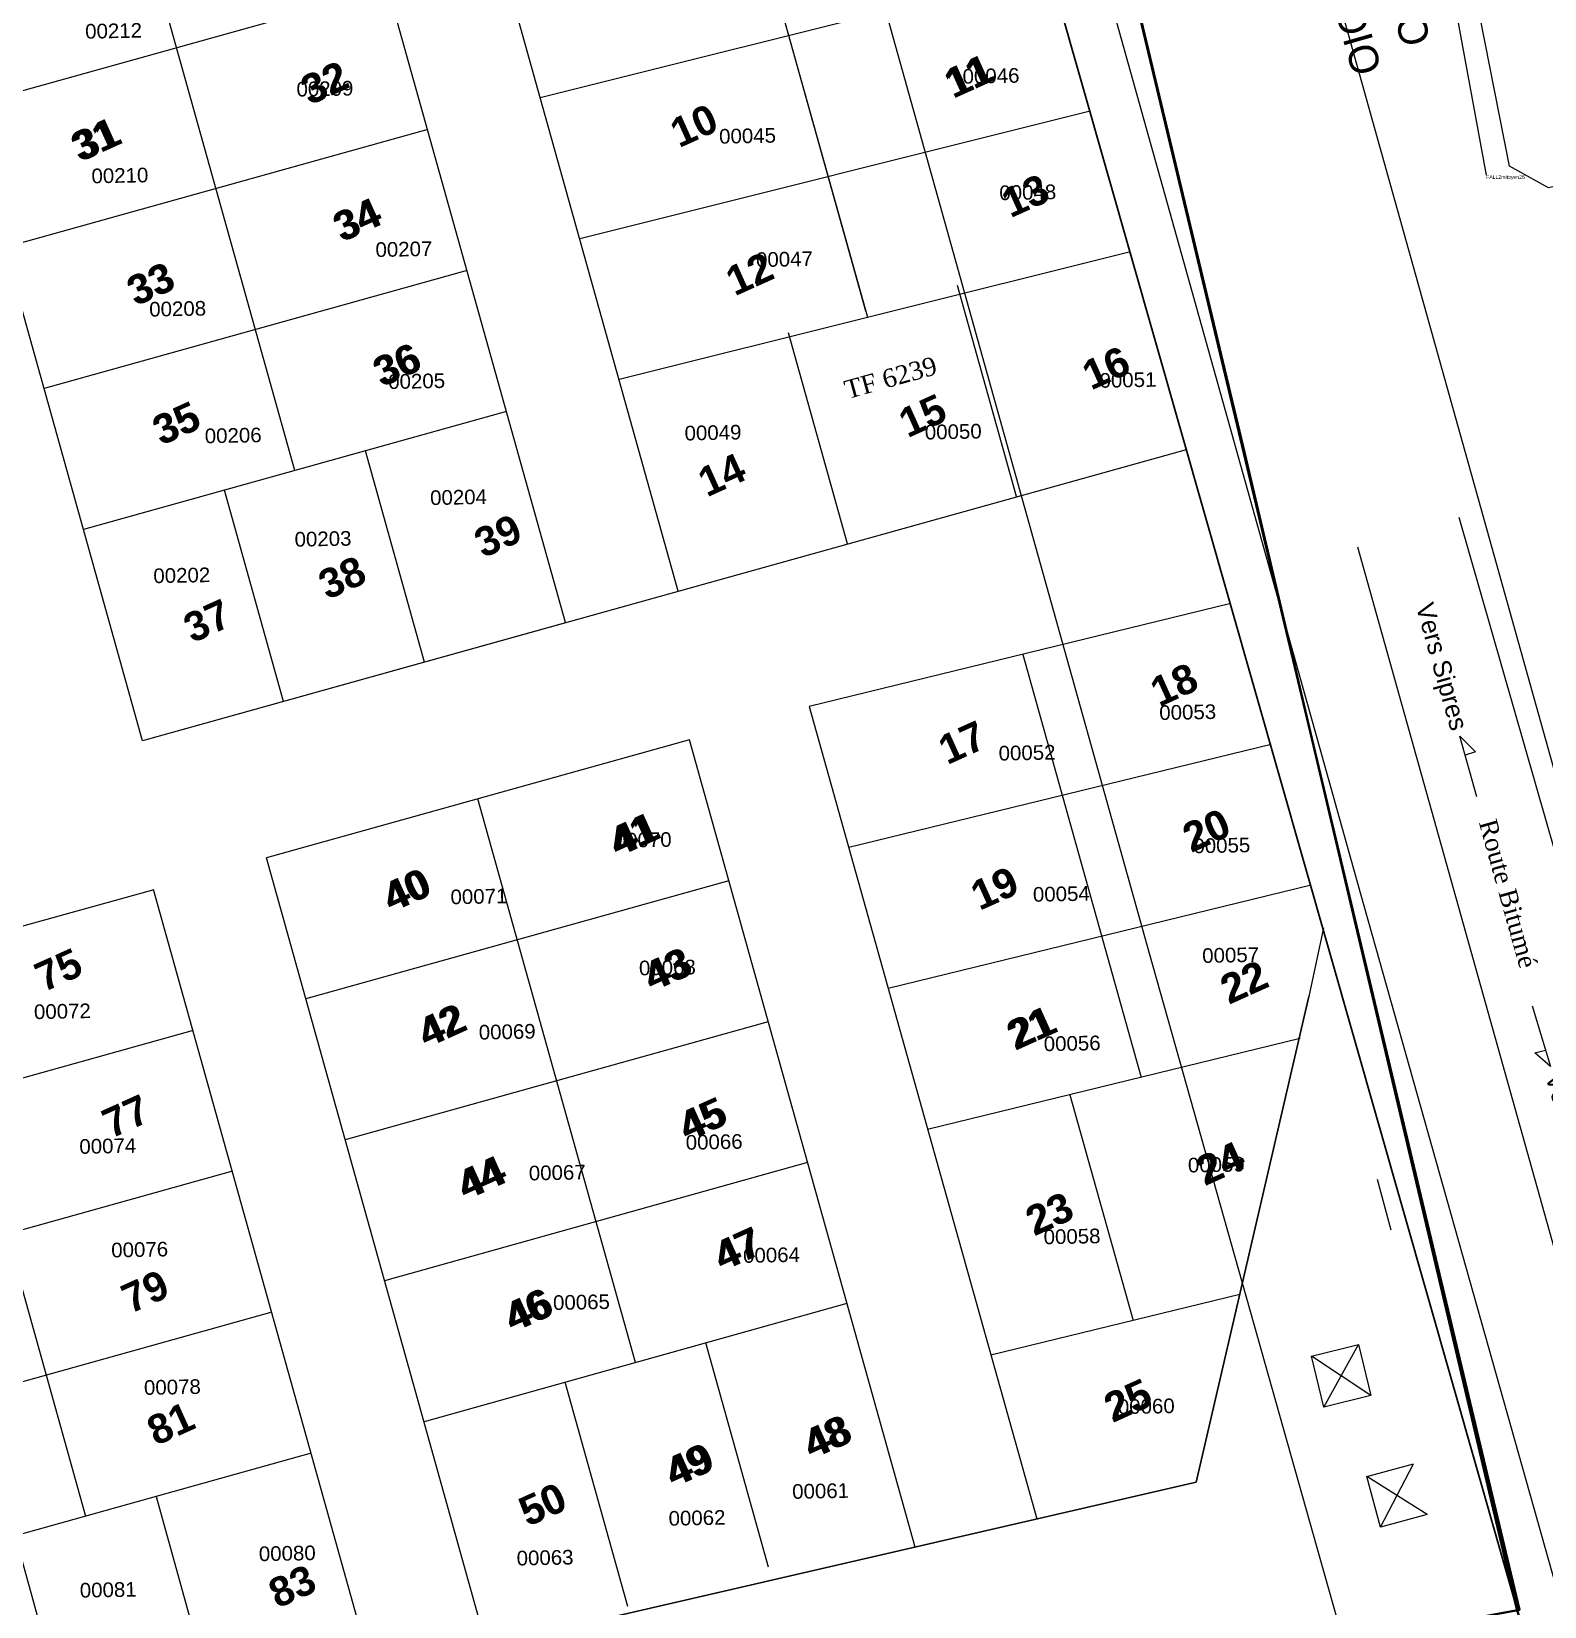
# Model space of a CAD drawing. Header units: metres. Extents: x 251686 to 255059, y 1627526 to 1631912.
# Drawn here: x 253685.1 to 253788.4, y 1630083.3 to 1630190.9 of the extents above; entities that cross this region are included whole.
import ezdxf
from ezdxf.enums import TextEntityAlignment as Align

# ---------------------------------------------------------------- set-up
doc = ezdxf.new("R2010")
doc.units = ezdxf.units.M
doc.header["$MEASUREMENT"] = 0
for name, color, linetype in [('A_revoir_niveau_0', 7, 'Continuous'), ('limites_parcelles', 7, 'Continuous'), ('limites_sections', 7, 'Continuous'), ('limites_tf', 7, 'Continuous'), ('numero_lot', 7, 'Continuous'), ('numero_parcelle', 7, 'Continuous')]:
    doc.layers.add(name, color=color, linetype=linetype)
for name, color, linetype, lineweight in [('CABA', 7, 'Continuous', 0), ('etats des lieux', 30, 'Continuous', 0), ('Numero_TF', 7, 'Continuous', 0), ('TOUS', 7, 'Continuous', 0)]:
    doc.layers.add(name, color=color, linetype=linetype, lineweight=lineweight)
doc.layers.add('Lignes HT Vectorisées', color=6, linetype='Continuous', lineweight=0, true_color=0xff00ff)
doc.styles.add('Style-Arial', font='arial.ttf')
doc.styles.add('Style-FANCY', font='times.ttf')
doc.styles.add('Style-Times New Roman', font='times.ttf')
doc.styles.add('style1', font='')
doc.styles.get('style1').set_extended_font_data('Times New Roman', bold=True)

# ---------------------------------------------------------------- blocks, each defined once
blk = doc.blocks.new('*U121')
at = {"color": 7, "linetype": 'Continuous', "lineweight": 0}
for p, q in [((13.654552, -4.876443, -0.00005), (6.83608, 29.612147, -0.00005)), ((-3.110387, -27.47385, -0.00005), (-17.582436, 27.084875, -0.00005)), ((-24.569005, 25.231643, -0.00005), (-10.3778, -29.612114, -0.00005)), ((-7.637738, 25.29849, -0.00005), (1.850218, -6.536892, -0.00005)), ((16.607839, 17.529216, -0.00005), (-4.439876, 14.568554, -0.00005)), ((-16.751395, 7.995544, -0.00005), (-17.829571, 12.161798, -0.00005)), ((-17.829571, 12.161798, -0.00005), (-16.790145, 11.063447, -0.00005)), ((-16.790145, 11.063447, -0.00005), (-17.491376, 10.854957, -0.00005)), ((13.654552, -4.876443, -0.00005), (19.65446, -4.129586, -0.00005)), ((13.654552, -4.876443, -0.00005), (19.65446, -4.129586, -0.00005)), ((1.850218, -6.536892, -0.00005), (13.654552, -4.876443, -0.00005)), ((-13.262905, -6.37611, -0.00005), (-12.096502, -10.53527, -0.00005)), ((-13.144445, -9.593813, -0.00005), (-12.408594, -9.422412, -0.00005)), ((-12.096502, -10.53527, -0.00005), (-13.144445, -9.593813, -0.00005)), ((6.846098, -12.807626, -0.00005), (20.496953, -10.897787, -0.00005)), ((6.846098, -12.807626, -0.00005), (4.386668, -16.253464, -0.00005)), ((4.386668, -16.253464, -0.00005), (6.61972, -24.985584, -0.00005))]:
    blk.add_line(p, q, dxfattribs=at)
at = {"color": 1, "linetype": 'Continuous', "lineweight": 30}
for p, q in [((-4.439876, 14.568554, -0.00005), (9.424664, 16.5188, -0.00005)), ((9.424664, 16.5188, -0.00005), (13.654552, -4.876443, -0.00005)), ((-4.439876, 14.568554, -0.00005), (1.850218, -6.536892, -0.00005)), ((1.850218, -6.536892, -0.00005), (13.654552, -4.876443, -0.00005))]:
    blk.add_line(p, q, dxfattribs=at)
at = {"color": 7, "linetype": 'Continuous', "lineweight": 0}
for centre in [(9.424664, 16.5188, -0.00005), (-4.439876, 14.568554, -0.00005), (13.654552, -4.876443, -0.00005), (1.874386, -6.393706, -0.00005)]:
    blk.add_circle(centre, 0.495926, dxfattribs=at)
for s, rotation, style, p in [('Vers Sipres', 284.509145, 'Style-Arial', (-20.669253, 21.114073, -0.00005)), ('14.00', 8.006938, 'Style-Times New Roman', (1.031507, 13.593755, -0.00005)), ('21.50', 281.183289, 'Style-Times New Roman', (9.432283, 8.419733, -0.00005)), ('Route Bitumé', 284.507487, 'Style-Times New Roman', (-16.655227, 6.236646, -0.00005)), ('21.50', 281.183289, 'Style-Times New Roman', (-1.133842, 5.88621, -0.00005)), ('12.00', 8.006938, 'Style-Times New Roman', (5.617016, -5.36927, -0.00005)), ('Rue non denommée', 7.964338, 'Style-Times New Roman', (2.699563, -10.600076, -0.00005)), ('Vers HLM Rufisque', 285.66573, 'Style-Arial', (-12.470414, -11.193225, -0.00005))]:
    blk.add_text(s, height=1.239816, rotation=rotation, dxfattribs=dict(at, style=style)).set_placement(p)
for s, height, style, p in [('B1', 1.239816, 'Style-Times New Roman', (9.607402, 18.776045, -0.00005)), ('B4', 1.239816, 'Style-Times New Roman', (-7.126131, 15.517593, -0.00005)), ('Pt3', 0.247963, 'Style-Arial', (-4.439876, 14.568554, -0.00005)), ('B2', 1.239816, 'Style-Times New Roman', (13.956632, -3.021136, -0.00005)), ('Pt1', 0.247963, 'Style-Arial', (13.654552, -4.876443, -0.00005)), ('B3', 1.239816, 'Style-Times New Roman', (-2.544772, -7.238757, -0.00005))]:
    blk.add_text(s, height=height, rotation=359.3981, dxfattribs=dict(at, style=style)).set_placement(p, align=Align.TOP_LEFT)
at = {"color": 7, "linetype": 'Continuous', "lineweight": 0, "char_height": 1.239816, "attachment_point": 1, "rotation": 359.39809687, "line_spacing_factor": 0.72, "style": 'Style-Arial'}
for s, insert in [('Surplus du\\P\\PTF 978/R\\P\\PLot n° 31', (-4.128707, 25.404503, -0.00005)), ('Surplus du\\P\\PTF 978/R\\P\\PLot n° 35', (16.408643, 10.497729, -0.00005)), ('Surplus du\\P\\PTF 978/R', (12.720974, -17.097827, -0.00005))]:
    blk.add_mtext(s, dxfattribs=dict(at, insert=insert))
blk = doc.blocks.new('*U127')
at = {"linetype": 'Continuous', "lineweight": 0}
h = blk.add_hatch(dxfattribs=at)
h.set_pattern_fill('CROSSHATCH', style=0, pattern_type=2)
h.set_pattern_definition([(45, (-0.1384, 1.4087), (-0.70711, 0.70711), []), (315, (-0.1384, 1.4087), (0.70711, 0.70711), [])])
h.paths.add_polyline_path([(7.27, 4.65), (7, 7.2), (4.13, 7.11), (3.62, 10.63), (-4.7, 9.97), (-4.34, 6.18), (-5.22, 6.14), (-4.94, 3.36), (-4.26, -2.17), (3.53, -1.35), (3.68, -3.71), (8.12, -2.89), (7.53, 1.66), (4.39, 1.21), (4.06, 4.32)])
h = blk.add_hatch(dxfattribs=at)
h.set_pattern_fill('CROSSHATCH', style=0, pattern_type=2)
h.set_pattern_definition([(45, (-9.7876, 4.2453), (-0.70711, 0.70711), []), (315, (-9.7876, 4.2453), (0.70711, 0.70711), [])])
h.paths.add_polyline_path([(-14.16, -0.91), (-13.77, -4.56), (-12.14, -6.12), (-7.17, -5.62), (-7.29, -4.01), (-4.51, -3.7), (-5.15, 3.24), (-6.34, 2.89), (-6.82, 9.59), (-14.94, 8.96), (-14.5, 2.31)])
at = {"color": 5, "linetype": 'Continuous', "lineweight": 0}
for p, q in [((-14.94, 8.96), (-16.19, 35)), ((8.12, -2.89), (24.31, -0.34)), ((23.75, -9.26), (6.81, -10.47)), ((23.75, -9.26), (31.56, -8.88)), ((6.81, -10.47), (-7.81, -13.73)), ((-7.81, -13.73), (-3.94, -34.75))]:
    blk.add_line(p, q, dxfattribs=at)
at = {"color": 3, "linetype": 'Continuous', "lineweight": 0}
blk.add_line((-26.17, -14.76), (-34.18, 11.19), dxfattribs=at)
at = {"color": 7, "linetype": 'Continuous', "lineweight": 0}
for p, q in [((6.58, 10.87), (3.62, 10.63)), ((-4.7, 9.97), (-6.82, 9.59)), ((-4.7, 9.97), (3.62, 10.63)), ((-14.94, 8.96), (-21.42, 8.1)), ((-21.42, 8.1), (-18.16, -7.52)), ((7.27, 4.65), (4.06, 4.32)), ((7.53, 1.66), (7.27, 4.65))]:
    blk.add_line(p, q, dxfattribs=at)
at = {"color": 3, "linetype": 'Continuous', "lineweight": 0, "flags": 128}
blk.add_lwpolyline([(-19.66, -13.05), (-22.89, -1.36), (-26.29, 23)], dxfattribs=at)
at = {"color": 5, "linetype": 'Continuous', "lineweight": 0, "flags": 128}
blk.add_lwpolyline([(6.6, 11.12), (6.09, 17.35), (23.95, 19.8)], dxfattribs=at)
at = {"color": 7, "linetype": 'Continuous', "lineweight": 0, "flags": 128}
for points in [[(7.53, 1.66), (7.27, 4.65), (7, 7.2), (6.58, 10.87)], [(-4.7, 9.97), (-4.34, 6.18), (-5.22, 6.14), (-4.94, 3.36), (-4.26, -2.17), (3.53, -1.35), (3.68, -3.71), (8.12, -2.89), (7.53, 1.66)], [(3.62, 10.63), (4.13, 7.11), (7, 7.2)], [(-6.82, 9.59), (-14.94, 8.96), (-14.5, 2.31), (-14.16, -0.91)], [(-14.16, -0.91), (-13.77, -4.56), (-12.14, -6.12), (-7.17, -5.62), (-7.29, -4.01), (-4.51, -3.7), (-5.15, 3.24), (-6.34, 2.89), (-6.82, 9.59)], [(7.53, 1.66), (4.39, 1.21), (4.06, 4.32), (7.27, 4.65)], [(4.06, 4.32), (4.39, 1.21), (7.53, 1.66)], [(-18.16, -7.52), (-3.71, -6.13), (-4.51, -3.7)]]:
    blk.add_lwpolyline(points, dxfattribs=at)
for points in [[(7.27, 4.65), (7, 7.2), (4.13, 7.11), (3.62, 10.63), (-4.7, 9.97), (-4.34, 6.18), (-5.22, 6.14), (-4.94, 3.36), (-4.26, -2.17), (3.53, -1.35), (3.68, -3.71), (8.12, -2.89), (7.53, 1.66), (4.39, 1.21), (4.06, 4.32), (7.27, 4.65)], [(-14.16, -0.91), (-13.77, -4.56), (-12.14, -6.12), (-7.17, -5.62), (-7.29, -4.01), (-4.51, -3.7), (-5.15, 3.24), (-6.34, 2.89), (-6.82, 9.59), (-14.94, 8.96), (-14.5, 2.31), (-14.16, -0.91)]]:
    blk.add_lwpolyline(points, close=True, dxfattribs=at)
at = {"color": 7, "linetype": 'Continuous', "lineweight": 0, "style": 'Style-Arial'}
for s, p in [('FALL2mitoyen31', (-16.19, 35)), ('FALLrue1', (-26.29, 23)), ('FALL2mitoyen19', (23.95, 19.8)), ('FALL2mitoyen18', (6.09, 17.35)), ('FALLrue5', (-34.18, 11.19)), ('FALL2P16', (6.58, 10.87)), ('FALL2mitoyen17', (6.6, 11.12)), ('FALL2P1', (-4.7, 9.97)), ('FALL2P15', (3.62, 10.63)), ('FALL2mitoyen29', (-15.01, 8.92)), ('M.FALLP10', (-14.94, 8.96)), ('FALL2mitoyen30', (-13.67, 8.95)), ('M.FALLP9', (-6.82, 9.59)), ('FALL2P28', (-21.42, 8.1)), ('FALL2P14', (4.13, 7.11)), ('FALL2P13', (7, 7.2)), ('FALL2P3', (-5.22, 6.14)), ('FALL2P2', (-4.34, 6.18)), ('FALL2P11', (4.06, 4.32)), ('FALL2P12', (7.27, 4.65)), ('M.FALLP7', (-5.15, 3.24)), ('FALL2P4', (-4.94, 3.36)), ('M.FALLP11', (-14.5, 2.31)), ('M.FALLP8', (-6.34, 2.89)), ('FALL2P10', (4.39, 1.21)), ('FALL2P9', (7.53, 1.66)), ('M.FALLP1', (-14.16, -0.91)), ('FALL2mitoyen20', (24.31, -0.34)), ('FALLrue2', (-22.89, -1.36)), ('FALL2P6', (3.53, -1.35)), ('FALL2P5', (-4.26, -2.17)), ('FALL2P8', (8.12, -2.89)), ('M.FALLP5', (-7.29, -4.01)), ('M.FALLP6', (-4.51, -3.7)), ('FALL2P7', (3.68, -3.71)), ('M.FALLP2', (-13.77, -4.56)), ('M.FALLP3', (-12.14, -6.12)), ('M.FALLP4', (-7.17, -5.62)), ('FALL2mitoyen24', (-3.71, -6.13)), ('FALL2mitoyen27', (-18.16, -7.52)), ('FALL2mitoyen21', (23.75, -9.26)), ('FALL2mitoyen22', (31.56, -8.88)), ('FALL2mitoyen23', (6.81, -10.47)), ('FALLrue3', (-19.66, -13.05)), ('FALL2mitoyen25', (-7.81, -13.73)), ('FALLrue4', (-26.17, -14.76)), ('FALL2mitoyen26', (-3.94, -34.75))]:
    blk.add_text(s, height=0.25, dxfattribs=at).set_placement(p, align=Align.TOP_LEFT)

msp = doc.modelspace()

# ---------------------------------------------------------------- linework, layer by layer
at = {"layer": 'CABA', "color": 7, "linetype": 'Continuous', "lineweight": 13}
for p, q in [((253773.319529, 1630129.67609), (253772.332579, 1630124.97962)), ((253772.332579, 1630124.97962), (253764.622821, 1630091.797217))]:
    msp.add_line(p, q, dxfattribs=at)
at = {"layer": 'etats des lieux', "color": 2, "lineweight": 13, "flags": 128}
msp.add_lwpolyline([(253800.687805, 1630184.199906), (253800.913104, 1630183.041612), (253788.69996, 1630180.247624), (253786.032972, 1630181.729318), (253782.01129, 1630202.197425), (253796.722123, 1630204.589214), (253800.687805, 1630184.199906)], close=True, dxfattribs=at)
at = {"layer": 'Lignes HT Vectorisées', "color": 5, "flags": 128}
msp.add_lwpolyline([(253756.669149, 1629670.287472), (253861.621399, 1629827.964829), (253775.882942, 1630131.985118), (253683.847384, 1630461.074745), (253586.374624, 1630811.106198), (253617.63126, 1631056.920646), (253648.501603, 1631303.479896), (253822.386232, 1631416.29853), (253967.163614, 1631512.857485)], dxfattribs=at)
at = {"layer": 'limites_parcelles', "color": 7, "linetype": 'Continuous', "lineweight": 0}
for p, q in [((253729.252285, 1630152.695216), (253708.558387, 1630226.771353)), ((253721.55346, 1630150.539976), (253701.171324, 1630223.440981)), ((253742.197822, 1630171.392635), (253728.74253, 1630219.56749)), ((253742.0769, 1630171.825581), (253728.74253, 1630219.56749)), ((253692.663123, 1630142.460148), (253673.509146, 1630210.967693)), ((253703.071854, 1630160.938718), (253692.301756, 1630199.460822)), ((253754.657516, 1630195.12384), (253719.831876, 1630186.41642)), ((253709.458691, 1630193.867891), (253680.564408, 1630185.803077)), ((253757.401821, 1630185.501877), (253722.523135, 1630176.781649)), ((253712.146961, 1630184.23613), (253683.252678, 1630176.171316)), ((253760.145127, 1630175.879918), (253725.215395, 1630167.146873)), ((253714.835231, 1630174.604369), (253685.940948, 1630166.539555)), ((253752.367259, 1630159.152612), (253748.338688, 1630173.573337)), ((253740.809772, 1630155.923914), (253736.780466, 1630170.347269)), ((253717.524501, 1630164.972605), (253688.630218, 1630156.907791)), ((253763.959955, 1630162.360129), (253692.663123, 1630142.460148)), ((253711.923674, 1630147.844699), (253707.886733, 1630162.282356)), ((253702.292899, 1630145.152425), (253698.254972, 1630159.594086)), ((253767.009442, 1630151.838998), (253738.203907, 1630144.812871)), ((253721.557406, 1630150.524962), (253692.663123, 1630142.460148)), ((253752.783832, 1630148.369296), (253760.870595, 1630119.460934)), ((253738.203907, 1630144.812871), (253753.737685, 1630089.28447)), ((253730.015613, 1630142.528396), (253701.123305, 1630134.456575)), ((253745.428711, 1630087.366433), (253730.015616, 1630142.529396)), ((253769.744734, 1630142.213068), (253740.899163, 1630135.177085)), ((253726.33305, 1630099.968404), (253715.568959, 1630138.492487)), ((253716.168157, 1630080.612949), (253701.123305, 1630134.456575)), ((253693.422436, 1630132.289342), (253663.560175, 1630123.955019)), ((253708.365602, 1630078.810086), (253693.41849, 1630132.304357)), ((253732.705883, 1630132.896628), (253703.814575, 1630124.824803)), ((253772.489028, 1630132.588105), (253743.595415, 1630125.540295)), ((253773.319529, 1630129.67609), (253772.332579, 1630124.97962)), ((253678.004851, 1630127.996935), (253688.765942, 1630089.472863)), ((253772.332579, 1630124.97962), (253764.622821, 1630091.797217)), ((253696.10876, 1630122.672589), (253666.24847, 1630114.330258)), ((253735.396156, 1630123.26586), (253706.505852, 1630115.195032)), ((253771.729222, 1630122.109778), (253746.29067, 1630115.904509)), ((253756.010287, 1630118.27546), (253760.323695, 1630102.857799)), ((253698.799034, 1630113.041821), (253668.938744, 1630104.69949)), ((253738.087426, 1630113.634088), (253709.197122, 1630105.56326)), ((253767.605152, 1630104.634542), (253750.604078, 1630100.486848)), ((253701.490304, 1630103.410049), (253671.630014, 1630095.067718)), ((253740.7777, 1630104.00332), (253711.887396, 1630095.932492)), ((253735.429697, 1630085.994496), (253731.148932, 1630101.313039)), ((253725.798925, 1630083.303223), (253721.518164, 1630098.622766)), ((253704.180578, 1630093.779281), (253674.320288, 1630085.43695)), ((253693.580828, 1630090.818501), (253697.627464, 1630076.332705)), ((253693.580828, 1630090.818501), (253697.382754, 1630077.208697)), ((253683.950056, 1630088.127227), (253687.873127, 1630074.081115)), ((253683.950056, 1630088.127227), (253687.750986, 1630074.518427))]:
    msp.add_line(p, q, dxfattribs=at)
at = {"layer": 'limites_parcelles', "color": 7, "lineweight": 0, "flags": 128}
for points in [[(253698.295348, 1630465.106707), (253790.324263, 1630136.040833), (253876.058289, 1629832.036256), (253876.542763, 1629829.498844), (253876.584692, 1629826.915935), (253876.182832, 1629824.364134), (253875.3491, 1629821.919126), (253874.108226, 1629819.653423), (253769.155975, 1629661.976066)], [(253744.182322, 1629678.598877), (253845.311967, 1629830.533257), (253761.441639, 1630127.929408), (253669.399425, 1630457.042785)]]:
    msp.add_lwpolyline(points, dxfattribs=at)
at = {"layer": 'limites_sections', "color": 112, "linetype": 'Continuous', "lineweight": 40, "flags": 128}
for points in [[(253571.047075, 1630723.599568), (253600.186297, 1630706.548526), (253621.817231, 1630711.994443), (253628.041124, 1630687.554872), (253678.208666, 1630517.218459), (253711.262634, 1630399.425895), (253749.054407, 1630241.188111), (253786.719032, 1630083.077529), (253667.019158, 1630061.048467), (253520.677582, 1630008.003458), (253349.874626, 1629905.007271), (253370.894891, 1630071.745612), (253278.664905, 1630062.128606), (253271.082561, 1630189.80614), (253238.792095, 1630544.179111), (253486.322083, 1630710.425653), (253532.904976, 1630728.2652), (253571.047075, 1630723.599568)], [(254348.370927, 1630391.951882), (254309.9852, 1630253.9323), (254287.3632, 1630130.504), (254273.8695, 1629992.7881), (254275.334915, 1629929.186521), (254144.350912, 1629962.854533), (254129.310226, 1629944.470728), (254024.768125, 1629997.357132), (253955.511127, 1630039.119672), (253907.405394, 1630046.336207), (253799.369555, 1630038.162516), (253786.496556, 1630083.300126), (253767.950249, 1630162.069178), (253749.054441, 1630241.188133), (253711.262624, 1630399.425942), (253774.754402, 1630423.155021), (253793.178897, 1630438.29059), (253808.243015, 1630442.914881), (253853.186893, 1630453.726815), (253859.148201, 1630539.484772), (253942.172035, 1630521.14592), (254040.038076, 1630496.898217), (254237.72828, 1630442.844843), (254348.370927, 1630391.951882)]]:
    msp.add_lwpolyline(points, close=True, dxfattribs=at)
at = {"layer": 'limites_tf', "color": 5, "linetype": 'Continuous', "lineweight": 30}
for p, q in [((253738.998037, 1630249.90369), (253787.410828, 1630080.115932)), ((253772.332579, 1630124.97962), (253764.622821, 1630091.797217)), ((253764.622821, 1630091.797217), (253659.604685, 1630067.555922))]:
    msp.add_line(p, q, dxfattribs=at)
at = {"layer": 'TOUS', "color": 1, "lineweight": 0}
for p, q in [((253776.999895, 1630112.49522), (253777.929235, 1630109.034071)), ((253772.503758, 1630100.411638), (253775.719121, 1630101.199194)), ((253773.35555, 1630096.930593), (253775.719121, 1630101.199194)), ((253775.719121, 1630101.199194), (253776.570913, 1630097.718149)), ((253776.570913, 1630097.718149), (253772.503758, 1630100.411638)), ((253773.35555, 1630096.930593), (253772.503758, 1630100.411638)), ((253776.570913, 1630097.718149), (253773.35555, 1630096.930593)), ((253776.289516, 1630092.182623), (253779.486483, 1630093.041808)), ((253777.218856, 1630088.721474), (253779.486483, 1630093.041808)), ((253780.415824, 1630089.580659), (253776.289516, 1630092.182623)), ((253777.218856, 1630088.721474), (253776.289516, 1630092.182623)), ((253780.415824, 1630089.580659), (253777.218856, 1630088.721474))]:
    msp.add_line(p, q, dxfattribs=at)

# ---------------------------------------------------------------- block references
at = {"layer": 'A_revoir_niveau_0', "color": 7, "linetype": 'Continuous', "lineweight": 0}
msp.add_blockref('*U127', (253788.38515, 1630215.8697), dxfattribs=at)
at = {"layer": 'A_revoir_niveau_0', "color": 7, "linetype": 'Continuous', "lineweight": 0, "rotation": 1.14}
msp.add_blockref('*U121', (253800.709871, 1630130.986345, 0.00005), dxfattribs=at)

# ---------------------------------------------------------------- texts
at = {"layer": 'CABA', "color": 3, "linetype": 'Continuous', "lineweight": 13, "char_height": 1.999998, "attachment_point": 8, "line_spacing_factor": 0.806439, "style": 'Style-FANCY'}
for insert, rotation in [((253773.951743, 1630208.093382), 284.52491149), ((253770.178069, 1630205.979001), 285.91493831)]:
    msp.add_mtext('\\FFANCY;ROUTE          DE            RADIO', dxfattribs=dict(at, insert=insert, rotation=rotation))
at = {"layer": 'numero_lot', "color": 7, "linetype": 'Continuous', "lineweight": 0, "char_height": 2, "attachment_point": 1, "rotation": 24.27175487, "line_spacing_factor": 0.72, "style": 'style1'}
for s, insert in [('\\fArial|b1|i0|c00|p39;11', (253747.2092, 1630188.157068)), ('\\fArial|b1|i0|c00|p39;11', (253747.323151, 1630188.208451)), ('\\fArial|b1|i0|c00|p39;32', (253703.252848, 1630187.707377)), ('\\fArial|b1|i0|c00|p39;32', (253703.285405, 1630187.722058)), ('\\fArial|b1|i0|c00|p39;10', (253728.493338, 1630184.788229)), ('\\fArial|b1|i0|c00|p39;10', (253728.501477, 1630184.791899)), ('\\fArial|b1|i0|c00|p39;31', (253687.555175, 1630183.817618)), ('\\fArial|b1|i0|c00|p39;31', (253687.709822, 1630183.887353)), ('\\fArial|b1|i0|c00|p39;13', (253751.127195, 1630179.995544)), ('\\fArial|b1|i0|c00|p39;13', (253751.135334, 1630179.999215)), ('\\fArial|b1|i0|c00|p39;34', (253705.45097, 1630178.342175)), ('\\fArial|b1|i0|c00|p39;34', (253705.522189, 1630178.374289)), ('\\fArial|b1|i0|c00|p39;12', (253732.290808, 1630174.655463)), ('\\fArial|b1|i0|c00|p39;12', (253732.298947, 1630174.659134)), ('\\fArial|b1|i0|c00|p39;33', (253691.369212, 1630173.970159)), ('\\fArial|b1|i0|c00|p39;33', (253691.401769, 1630173.984839)), ('\\fArial|b1|i0|c00|p39;36', (253708.175844, 1630168.433693)), ('\\fArial|b1|i0|c00|p39;36', (253708.240958, 1630168.463055)), ('\\fArial|b1|i0|c00|p39;16', (253756.636381, 1630168.222493)), ('\\fArial|b1|i0|c00|p39;16', (253756.660798, 1630168.233504)), ('\\fArial|b1|i0|c00|p39;35', (253693.117863, 1630164.445788)), ('\\fArial|b1|i0|c00|p39;35', (253693.150421, 1630164.460469)), ('\\fArial|b1|i0|c00|p39;15', (253744.103924, 1630164.964783)), ('\\fArial|b1|i0|c00|p39;15', (253744.112064, 1630164.968454)), ('\\fArial|b1|i0|c00|p39;14', (253730.390001, 1630160.918149)), ('\\fArial|b1|i0|c00|p39;39', (253715.104756, 1630156.754621)), ('\\fArial|b1|i0|c00|p39;38', (253704.460402, 1630153.901599)), ('\\fArial|b1|i0|c00|p39;37', (253695.243824, 1630150.945025)), ('\\fArial|b1|i0|c00|p39;18', (253761.286728, 1630146.584675)), ('\\fArial|b1|i0|c00|p39;18', (253761.294868, 1630146.588346)), ('\\fArial|b1|i0|c00|p39;17', (253746.811349, 1630142.624871)), ('\\fArial|b1|i0|c00|p39;17', (253746.819488, 1630142.628541)), ('\\fArial|b1|i0|c00|p39;41', (253724.498281, 1630136.411688)), ('\\fArial|b1|i0|c00|p39;20', (253763.482933, 1630136.618759)), ('\\fArial|b1|i0|c00|p39;20', (253763.51549, 1630136.63344)), ('\\fArial|b1|i0|c00|p39;41', (253724.272414, 1630136.30984)), ('\\fArial|b1|i0|c00|p39;40', (253708.819205, 1630132.526928)), ('\\fArial|b1|i0|c00|p39;40', (253708.922982, 1630132.573723)), ('\\fArial|b1|i0|c00|p39;19', (253749.016042, 1630132.661753)), ('\\fArial|b1|i0|c00|p39;19', (253749.04046, 1630132.672764)), ('\\fArial|b1|i0|c00|p39;75', (253685.084155, 1630127.089991)), ('\\fArial|b1|i0|c00|p39;43', (253726.631767, 1630127.106632)), ('\\fArial|b1|i0|c00|p39;43', (253726.735544, 1630127.153427)), ('\\fArial|b1|i0|c00|p39;22', (253766.059527, 1630126.245396)), ('\\fArial|b1|i0|c00|p39;22', (253766.092084, 1630126.260077)), ('\\fArial|b1|i0|c00|p39;42', (253711.217812, 1630123.266214)), ('\\fArial|b1|i0|c00|p39;42', (253711.321589, 1630123.313009)), ('\\fArial|b1|i0|c00|p39;21', (253751.464556, 1630123.102665)), ('\\fArial|b1|i0|c00|p39;21', (253751.619204, 1630123.172399)), ('\\fArial|b1|i0|c00|p39;77', (253689.687493, 1630117.086654)), ('\\fArial|b1|i0|c00|p39;45', (253729.02686, 1630116.871925)), ('\\fArial|b1|i0|c00|p39;45', (253729.130637, 1630116.91872)), ('\\fArial|b1|i0|c00|p39;24', (253764.408686, 1630113.84806)), ('\\fArial|b1|i0|c00|p39;24', (253764.479905, 1630113.880175)), ('\\fArial|b1|i0|c00|p39;44', (253713.896153, 1630112.852272)), ('\\fArial|b1|i0|c00|p39;44', (253714.038592, 1630112.916501)), ('\\fArial|b1|i0|c00|p39;23', (253752.760342, 1630110.418271)), ('\\fArial|b1|i0|c00|p39;23', (253752.7929, 1630110.432952)), ('\\fArial|b1|i0|c00|p39;47', (253731.425874, 1630108.001213)), ('\\fArial|b1|i0|c00|p39;47', (253731.52965, 1630108.048008)), ('\\fArial|b1|i0|c00|p39;79', (253691.001392, 1630105.109828)), ('\\fArial|b1|i0|c00|p39;46', (253717.113186, 1630103.818021)), ('\\fArial|b1|i0|c00|p39;46', (253717.249519, 1630103.879497)), ('\\fArial|b1|i0|c00|p39;25', (253758.115365, 1630097.66387)), ('\\fArial|b1|i0|c00|p39;25', (253758.147922, 1630097.67855)), ('\\fArial|b1|i0|c00|p39;81', (253692.749843, 1630096.082362)), ('\\fArial|b1|i0|c00|p39;48', (253737.54057, 1630095.15507)), ('\\fArial|b1|i0|c00|p39;48', (253737.644347, 1630095.201865)), ('\\fArial|b1|i0|c00|p39;49', (253728.234387, 1630093.289799)), ('\\fArial|b1|i0|c00|p39;49', (253728.098054, 1630093.228323)), ('\\fArial|b1|i0|c00|p39;50', (253718.140452, 1630090.553036)), ('\\fArial|b1|i0|c00|p39;50', (253718.173009, 1630090.567717)), ('\\fArial|b1|i0|c00|p39;83', (253701.052701, 1630084.969444))]:
    msp.add_mtext(s, dxfattribs=dict(at, insert=insert))
at = {"layer": 'numero_parcelle', "color": 5, "lineweight": 0, "style": 'Style-Arial'}
for s, p in [('00212', (253688.73081, 1630191.447605, 0.00127)), ('00046', (253748.666396, 1630188.370102, 0.00127)), ('00209', (253703.167007, 1630187.4925, 0.00127)), ('00045', (253732.035581, 1630184.272154, 0.00127)), ('00210', (253689.161567, 1630181.561809, 0.00127)), ('00048', (253751.177492, 1630180.410052, 0.00127)), ('00207', (253708.562034, 1630176.526922, 0.00127)), ('00047', (253734.555985, 1630175.841131, 0.00127)), ('00208', (253693.107647, 1630172.452226, 0.00127)), ('00051', (253758.021465, 1630167.58848, 0.00127)), ('00205', (253709.432051, 1630167.505584, 0.00127)), ('00206', (253696.900651, 1630163.796351, 0.00127)), ('00049', (253729.675238, 1630163.98683, 0.00127)), ('00050', (253746.087055, 1630164.054509, 0.00127)), ('00204', (253712.293086, 1630159.575588, 0.00127)), ('00203', (253703.03561, 1630156.730022, 0.00127)), ('00202', (253693.388554, 1630154.23751, 0.00127)), ('00053', (253762.101704, 1630144.885287, 0.00127)), ('00052', (253751.127421, 1630142.110682, 0.00127)), ('00070', (253724.908181, 1630136.148939, 0.00127)), ('00055', (253764.433731, 1630135.777458, 0.00127)), ('00071', (253713.686276, 1630132.292509, 0.00127)), ('00054', (253753.470087, 1630132.464597, 0.00127)), ('00057', (253765.034578, 1630128.282211, 0.00127)), ('00068', (253726.559986, 1630127.431516, 0.00127)), ('00072', (253685.232838, 1630124.441208, 0.00127)), ('00069', (253715.617617, 1630123.042144, 0.00127)), ('00056', (253754.210003, 1630122.24837, 0.00127)), ('00074', (253688.333645, 1630115.233623, 0.00127)), ('00066', (253729.754556, 1630115.513788, 0.00127)), ('00059', (253764.057874, 1630113.962164, 0.00127)), ('00067', (253719.035874, 1630113.417317, 0.00127)), ('00058', (253754.201734, 1630109.055794, 0.00127)), ('00076', (253690.51274, 1630108.156748, 0.00127)), ('00064', (253733.673376, 1630107.783484, 0.00127)), ('00065', (253720.690338, 1630104.565329, 0.00127)), ('00078', (253692.74645, 1630098.761424, 0.00127)), ('00060', (253759.273271, 1630097.444396, 0.00127)), ('00061', (253737.026031, 1630091.656742, 0.00127)), ('00062', (253728.583102, 1630089.819938, 0.00127)), ('00080', (253700.594022, 1630087.398158, 0.00127)), ('00063', (253718.20459, 1630087.10177, 0.00127)), ('00081', (253688.363675, 1630084.906948, 0.00127))]:
    msp.add_text(s, height=1, rotation=1.13223, dxfattribs=at).set_placement(p, align=Align.TOP_LEFT)
at = {"layer": 'numero_tf', "color": 4, "linetype": 'Continuous', "lineweight": 0, "insert": (253743.59089, 1630167.88781), "char_height": 1.25, "attachment_point": 2, "rotation": 15.59441521, "line_spacing_factor": 0.806439, "style": 'Style-FANCY'}
msp.add_mtext('TF 6239', dxfattribs=at)

doc.saveas('drawing.dxf')
